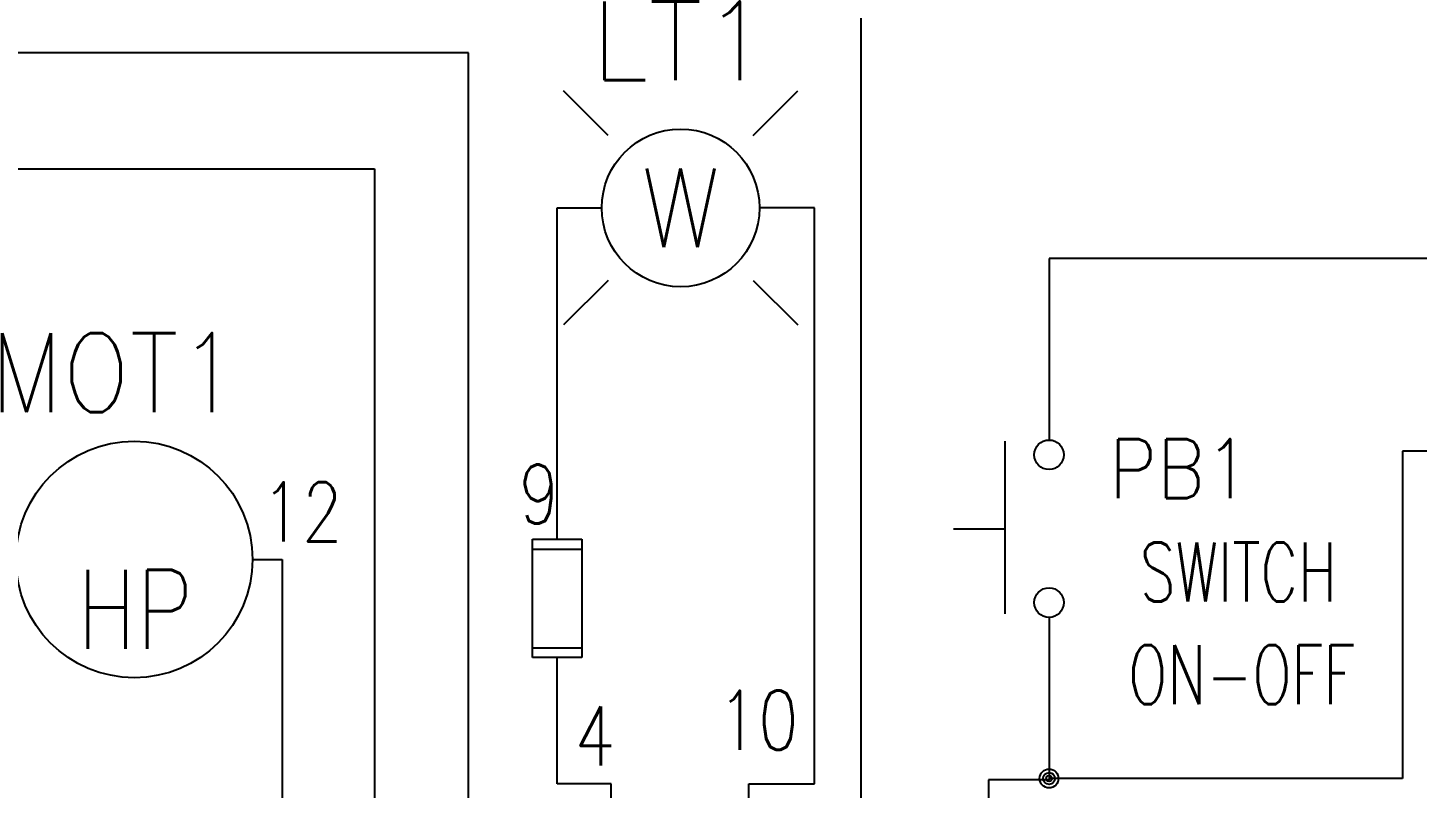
# Model space of a CAD drawing. Header units: millimetres. Extents: x 123.5 to 144.3, y 105.4 to 121.6.
# Drawn here: x 130.63 to 135.035, y 116.113 to 118.524 of the extents above; entities that cross this region are included whole.
import ezdxf
from ezdxf.enums import TextEntityAlignment as Align

# ---------------------------------------------------------------- set-up
doc = ezdxf.new("R2010")
doc.units = ezdxf.units.MM
for name, color, linetype in [('BLK_12AWG', 7, 'Continuous'), ('DESC', 250, 'Continuous'), ('MISC', 7, 'Continuous'), ('SYMS', 7, 'Continuous'), ('TAGS', 250, 'Continuous'), ('WIREFIXED', 7, 'Continuous'), ('WIRES', 7, 'Continuous')]:
    doc.layers.add(name, color=color, linetype=linetype)
doc.styles.add('WD', font='romans.shx')

# ---------------------------------------------------------------- blocks, each defined once
blk = doc.blocks.new('HLT1W')
for p, q in [((-0.1149, 0.1149), (-0.1856, 0.1856)), ((0.1149, 0.1149), (0.1856, 0.1856)), ((-0.1149, -0.1149), (-0.1856, -0.1856)), ((0.1149, -0.1149), (0.1856, -0.1856))]:
    blk.add_line(p, q)
blk.add_circle((0, 0), 0.125)
at = {"style": 'WD', "width": 0.7}
for tag, p in [('INST', (0.0055, 0.5282)), ('LOC', (0.0055, 0.3586))]:
    blk.add_attdef(tag, text='', height=0.125, dxfattribs=at).set_placement(p, align=Align.CENTER)
at = {"style": 'WD'}
blk.add_attdef('TAG1', text='', height=0.125, dxfattribs=at).set_placement((0, 0.2024), align=Align.CENTER)
at = {"style": 'WD', "flags": 9}
blk.add_attdef('FAMILY', text='', height=0.01, dxfattribs=at).set_placement((-0.0053, 0.1606), align=Align.CENTER)
at = {"linetype": 'Continuous', "style": 'WD', "flags": 1}
for tag, p in [('CAT', (0, 0.1403)), ('MFG', (0, 0.1208))]:
    blk.add_attdef(tag, text='', height=0.01, dxfattribs=at).set_placement(p, align=Align.MIDDLE)
at = {"style": 'WD'}
for tag, p, width in [('DESC1', (1.125, 0), 0.9), ('WDTAGALT', (1.125, -0.3125), 0.7)]:
    blk.add_attdef(tag, p, '', height=0.125, dxfattribs=dict(at, width=width))
at = {"linetype": 'Continuous', "style": 'WD', "flags": 9}
blk.add_attdef('ASSYCODE', text='', height=0.01, dxfattribs=at).set_placement((-0.001, 0.0957), align=Align.CENTER)
at = {"style": 'WD'}
blk.add_attdef('COLOR', text='', height=0.125, dxfattribs=at).set_placement((0, 0), align=Align.MIDDLE)
at = {"style": 'WD', "flags": 1}
for tag, p in [('X4TERM01', (-0.125, 0)), ('X1TERM02', (0.125, 0))]:
    blk.add_attdef(tag, p, '', height=0.0125, dxfattribs=at)
at = {"linetype": 'Continuous', "style": 'WD', "flags": 8}
blk.add_attdef('TERM01', text='', height=0.125, dxfattribs=at).set_placement((-0.175, -0.0314), align=Align.TOP_RIGHT)
blk.add_attdef('TERM02', text='', height=0.125, dxfattribs=at).set_placement((0.175, -0.0314), align=Align.TOP_LEFT)
at = {"style": 'WD', "width": 0.9}
blk.add_attdef('DESC2', text='', height=0.125, dxfattribs=at).set_placement((1.125, -0.0312), align=Align.TOP_LEFT)
blk = doc.blocks.new('HMO12')
blk.add_circle((0, 0), 0.1875)
at = {"style": 'WD'}
for tag, width, p in [('INST', 0.7, (-0.0257, 0.5595)), ('LOC', 0.7, (-0.0257, 0.3899)), ('TAG1', 0.9, (-0.0312, 0.2336)), ('RATING1', 0.8, (0, 0))]:
    blk.add_attdef(tag, text='', height=0.125, dxfattribs=dict(at, width=width)).set_placement(p, align=Align.CENTER)
at = {"style": 'WD', "flags": 9}
blk.add_attdef('FAMILY', text='', height=0.01, dxfattribs=at).set_placement((-0.0053, 0.1698), align=Align.CENTER)
at = {"linetype": 'Continuous', "style": 'WD', "flags": 1}
for tag, p in [('CAT', (0, 0.1593)), ('MFG', (0, 0.1404))]:
    blk.add_attdef(tag, text='', height=0.01, dxfattribs=at).set_placement(p, align=Align.MIDDLE)
at = {"style": 'WD'}
for tag, p, width in [('DESC1', (1.126, 0.0461), 0.9), ('DESC2', (1.126, -0.1101), 0.9), ('DESC3', (1.126, -0.2664), 0.9), ('RATING3', (1.125, -0.4226), 0.8), ('RATING4', (1.125, -0.5789), 0.8), ('WDTAGALT', (1.125, -0.75), 0.7)]:
    blk.add_attdef(tag, p, '', height=0.125, dxfattribs=dict(at, width=width))
at = {"linetype": 'Continuous', "style": 'WD', "flags": 9}
blk.add_attdef('ASSYCODE', text='', height=0.01, dxfattribs=at).set_placement((0, 0.125), align=Align.CENTER)
at = {"style": 'WD', "flags": 1}
for tag, p in [('X4TERM01', (-0.1875, 0)), ('X1TERM02', (0.1875, 0)), ('X0TERM03', (0.1326, -0.1326))]:
    blk.add_attdef(tag, p, '', height=0.0125, dxfattribs=at)
at = {"style": 'WD', "width": 0.8}
blk.add_attdef('RATING2', text='', height=0.125, dxfattribs=at).set_placement((0.0012, -0.0165), align=Align.TOP_CENTER)
at = {"linetype": 'Continuous', "style": 'WD'}
blk.add_attdef('TERM01', text='', height=0.125, dxfattribs=at).set_placement((-0.2312, -0.0349), align=Align.TOP_RIGHT)
for tag, p in [('TERM02', (0.2312, -0.0349)), ('TERM03', (0.0625, -0.2188))]:
    blk.add_attdef(tag, text='', height=0.125, dxfattribs=at).set_placement(p, align=Align.TOP_LEFT)
blk = doc.blocks.new('VPB11')
for p, q in [((-0.0938, 0.1849), (-0.0938, -0.1801)), ((-0.2022, 0), (-0.0938, 0))]:
    blk.add_line(p, q)
for centre in [(0, 0.1562), (0, -0.1562)]:
    blk.add_circle(centre, 0.0312)
at = {"style": 'WD'}
for tag, p, width in [('INST', (0.1269, 0.3902), 0.7), ('LOC', (0.1269, 0.2206), 0.7), ('TAG1', (0.1269, 0.0644), 0.9), ('XREF', (0.1287, -0.09), 0.7), ('DESC1', (0.1287, -0.242), 0.7), ('DESC2', (0.1287, -0.3982), 0.7)]:
    blk.add_attdef(tag, p, '', height=0.125, dxfattribs=dict(at, width=width))
at = {"linetype": 'Continuous', "style": 'WD'}
for tag, height, flags, p in [('TERM01', 0.125, 8, (-0.055, 0.2223)), ('MFG', 0.01, 9, (-0.1421, -0.0881)), ('CAT', 0.01, 9, (-0.1421, -0.0731))]:
    blk.add_attdef(tag, text='', height=height, dxfattribs=dict(at, flags=flags)).set_placement(p, align=Align.RIGHT)
at = {"color": 7, "style": 'WD', "flags": 1}
for tag, p in [('X2TERM01', (0, 0.1875)), ('X8TERM02', (0, -0.1875))]:
    blk.add_attdef(tag, p, '', height=0.0125, dxfattribs=at)
at = {"color": 7, "style": 'WD'}
for tag, p in [('X4LINK', (-0.2656, 0)), ('X1LINK', (0, 0))]:
    blk.add_attdef(tag, p, '', height=0.01, dxfattribs=at)
at = {"style": 'WD'}
for tag, flags, p in [('FAMILY', 9, (-0.1421, -0.0365)), ('CONTACT', 1, (-0.1421, -0.0531))]:
    blk.add_attdef(tag, text='', height=0.01, dxfattribs=dict(at, flags=flags)).set_placement(p, align=Align.RIGHT)
at = {"linetype": 'Continuous', "style": 'WD', "flags": 9}
blk.add_attdef('ASSYCODE', text='', height=0.01, dxfattribs=at).set_placement((-0.1551, -0.1064), align=Align.CENTER)
at = {"linetype": 'Continuous', "style": 'WD', "flags": 8}
blk.add_attdef('TERM02', text='', height=0.125, dxfattribs=at).set_placement((-0.0407, -0.2291), align=Align.TOP_RIGHT)
blk = doc.blocks.new('WDDOT')
for radius in [0.03, 0.0187, 0.00929]:
    blk.add_circle((0, 0), radius)
blk = doc.blocks.new('WD_WNH')
at = {"linetype": 'Continuous', "style": 'WD', "width": 0.8}
blk.add_attdef('WIRENO', text='', height=0.125, dxfattribs=at).set_placement((0, 0.0625), align=Align.CENTER)
at = {"style": 'WD', "flags": 1}
for tag, p in [('W01USER', (0, 0.0781)), ('W02USER', (0, 0.0703)), ('W03USER', (0, 0.0625)), ('W04USER', (0, 0.0547)), ('W05USER', (0, 0.0469)), ('W06USER', (0, 0.0391)), ('W07USER', (0, 0.0312)), ('W08USER', (0, 0.0234)), ('W09USER', (0, 0.0156)), ('W10USER', (0, 0.0078))]:
    blk.add_attdef(tag, text='', height=0.005, dxfattribs=at).set_placement(p, align=Align.CENTER)
blk = doc.blocks.new('VFU0')
for p, q in [((-0.0781, -0.1875), (-0.0781, 0.1875)), ((-0.0781, 0.1875), (0.0781, 0.1875)), ((0.0781, 0.1875), (0.0781, -0.1875)), ((-0.0781, 0.1562), (0.0781, 0.1562)), ((-0.0781, -0.1562), (0.0781, -0.1562)), ((0.0781, -0.1875), (-0.0781, -0.1875))]:
    blk.add_line(p, q)
at = {"linetype": 'Continuous', "style": 'WD'}
for tag, height, flags, p in [('TERM01', 0.0625, 8, (-0.055, 0.2066)), ('MFG', 0.01, 9, (-0.0796, -0.0881)), ('CAT', 0.01, 9, (-0.0796, -0.0731)), ('ASSYCODE', 0.01, 9, (-0.0785, -0.1049))]:
    blk.add_attdef(tag, text='', height=height, dxfattribs=dict(at, flags=flags)).set_placement(p, align=Align.RIGHT)
at = {"style": 'WD', "width": 0.7}
for tag, p in [('INST', (0.1852, 0.1626)), ('LOC', (0.1852, 0.0778)), ('DESC1', (0.1803, -0.1027)), ('DESC2', (0.1803, -0.1968)), ('DESC3', (0.1803, -0.2814))]:
    blk.add_attdef(tag, p, '', height=0.0625, dxfattribs=at)
at = {"color": 7, "style": 'WD', "flags": 1}
for tag, p in [('X2TERM01', (0, 0.1875)), ('X8TERM02', (0, -0.1875))]:
    blk.add_attdef(tag, p, '', height=0.01, dxfattribs=at)
at = {"style": 'WD', "width": 0.7}
blk.add_attdef('RATING1', text='', height=0.0938, rotation=90, dxfattribs=at).set_placement((0, 0), align=Align.MIDDLE_CENTER)
at = {"style": 'WD', "flags": 9}
blk.add_attdef('FAMILY', text='', height=0.01, dxfattribs=at).set_placement((-0.0796, -0.0365), align=Align.RIGHT)
at = {"linetype": 'Continuous', "style": 'WD', "flags": 8}
blk.add_attdef('TERM02', text='', height=0.0625, dxfattribs=at).set_placement((-0.0407, -0.2134), align=Align.TOP_RIGHT)
blk = doc.blocks.new('WD_WNV')
at = {"style": 'WD', "flags": 1}
for tag, p in [('W01USER', (-0.0625, 0.0938)), ('W02USER', (-0.0625, 0.0859)), ('W03USER', (-0.0625, 0.0781)), ('W04USER', (-0.0625, 0.0703)), ('W05USER', (-0.0625, 0.0625)), ('W06USER', (-0.0625, 0.0547)), ('W07USER', (-0.0625, 0.0469)), ('W08USER', (-0.0625, 0.0391)), ('W09USER', (-0.0625, 0.0312)), ('W10USER', (-0.0625, 0.0234))]:
    blk.add_attdef(tag, text='', height=0.005, dxfattribs=at).set_placement(p, align=Align.CENTER)
at = {"linetype": 'Continuous', "style": 'WD', "width": 0.8}
blk.add_attdef('WIRENO', text='', height=0.125, dxfattribs=at).set_placement((-0.05, 0), align=Align.MIDDLE_RIGHT)

msp = doc.modelspace()

# ---------------------------------------------------------------- linework, layer by layer
at = {"layer": 'BLK_12AWG'}
msp.add_line((133.2716, 115.3636), (133.2716, 119.99), dxfattribs=at)
at = {"layer": 'WIRES'}
for p, q in [((132.0268, 118.4443), (124.9683, 118.4443)), ((132.0268, 115.3061), (132.0268, 118.4443)), ((125.4683, 118.0765), (131.7284, 118.0765)), ((131.7284, 118.0765), (131.7284, 115.422)), ((132.3076, 117.953), (132.4494, 117.953)), ((132.3076, 116.9024), (132.3076, 117.953)), ((133.1242, 117.953), (132.9494, 117.953)), ((133.1242, 116.1269), (133.1242, 117.953)), ((139.5858, 117.7931), (133.8674, 117.7931)), ((133.8674, 117.7931), (133.8674, 117.2173)), ((135.7465, 117.182), (134.9883, 117.182)), ((134.9883, 117.182), (134.9883, 116.1442)), ((131.3423, 116.8386), (131.4366, 116.8386)), ((131.4366, 116.8386), (131.4366, 116.0729)), ((133.8674, 116.6548), (133.8674, 116.1404)), ((132.3076, 116.1269), (132.3076, 116.5274)), ((132.4797, 116.1269), (132.3076, 116.1269)), ((132.4797, 115.3302), (132.4797, 116.1269)), ((132.9153, 115.3363), (132.9153, 116.1269)), ((132.9153, 116.1269), (133.1242, 116.1269)), ((133.8674, 116.1404), (133.6753, 116.1404)), ((133.6753, 116.1404), (133.6753, 115.3187)), ((134.9883, 116.1442), (133.8674, 116.1442))]:
    msp.add_line(p, q, dxfattribs=at)

# ---------------------------------------------------------------- block references
at = {"layer": 'SYMS'}
ref = msp.add_blockref('HLT1W', (132.6994, 117.953), dxfattribs=dict(at, xscale=2, yscale=2, zscale=2))
ref.add_attrib('DESC2', 'LED', dxfattribs={"layer": 'DESC', "height": 0.25, "style": 'WD', "width": 0.9}).set_placement((132.3553, 118.9823), align=Align.TOP_LEFT)
ref.add_attrib('DESC1', 'LUZ', (132.3553, 119.1678), dxfattribs={"layer": 'DESC', "height": 0.25, "style": 'WD', "width": 0.9})
ref.add_attrib('TAG1', 'LT1', dxfattribs={"layer": 'TAGS', "height": 0.25, "style": 'WD'}).set_placement((132.6994, 118.3578), align=Align.CENTER)
ref.add_attrib('COLOR', 'W', dxfattribs={"layer": 'MISC', "height": 0.25, "style": 'WD'}).set_placement((132.6994, 117.953), align=Align.MIDDLE)
ref = msp.add_blockref('HMO12', (130.9673, 116.8386), dxfattribs=dict(at, xscale=2, yscale=2, zscale=2))
ref.add_attrib('RATING2', 'HP', dxfattribs={"layer": 'MISC', "height": 0.25, "style": 'WD', "width": 0.8}).set_placement((130.9698, 116.8057), align=Align.TOP_CENTER)
ref.add_attrib('TAG1', 'MOT1', dxfattribs={"layer": 'TAGS', "height": 0.25, "style": 'WD', "width": 0.9}).set_placement((130.9048, 117.3059), align=Align.CENTER)
ref = msp.add_blockref('VPB11', (133.8674, 116.9361), dxfattribs=dict(at, xscale=1.5, yscale=1.5, zscale=1.5))
ref.add_attrib('DESC2', 'ON-OFF', (134.1185, 116.3794), dxfattribs={"layer": 'DESC', "height": 0.1875, "style": 'WD', "width": 0.7})
ref.add_attrib('DESC1', 'SWITCH', (134.1557, 116.7048), dxfattribs={"layer": 'DESC', "height": 0.1875, "style": 'WD', "width": 0.7})
ref.add_attrib('TAG1', 'PB1', (134.0578, 117.0326), dxfattribs={"layer": 'TAGS', "height": 0.1875, "style": 'WD', "width": 0.9})
for name, p in [('VFU0', (132.3076, 116.7149)), ('WDDOT', (133.8674, 116.1442))]:
    msp.add_blockref(name, p, dxfattribs=at)
at = {"layer": 'WIREFIXED'}
ref = msp.add_blockref('WD_WNH', (132.2502, 116.8583), dxfattribs=dict(at, xscale=1.5, yscale=1.5, zscale=1.5))
ref.add_attrib('WIRENOF', '9', dxfattribs={"linetype": 'Continuous', "height": 0.1875, "style": 'WD', "width": 0.8}).set_placement((132.2502, 116.9521), align=Align.CENTER)
ref = msp.add_blockref('WD_WNH', (131.4987, 116.802), dxfattribs=dict(at, xscale=1.5, yscale=1.5, zscale=1.5))
ref.add_attrib('WIRENOF', '12', dxfattribs={"linetype": 'Continuous', "height": 0.1875, "style": 'WD', "width": 0.8}).set_placement((131.4987, 116.8957), align=Align.CENTER)
ref = msp.add_blockref('WD_WNH', (132.9939, 117.0301), dxfattribs=dict(at, xscale=1.5, yscale=1.5, zscale=1.5))
ref.add_attrib('WIRENOF', '10', dxfattribs={"linetype": 'Continuous', "height": 0.1875, "style": 'WD', "width": 0.8}).set_placement((132.9449, 116.2354), align=Align.CENTER)
ref = msp.add_blockref('WD_WNV', (132.5666, 116.279), dxfattribs=dict(at, xscale=1.5, yscale=1.5, zscale=1.5))
ref.add_attrib('WIRENOF', '4', dxfattribs={"linetype": 'Continuous', "height": 0.1875, "style": 'WD', "width": 0.8}).set_placement((132.4916, 116.279), align=Align.MIDDLE_RIGHT)

doc.saveas('drawing.dxf')
